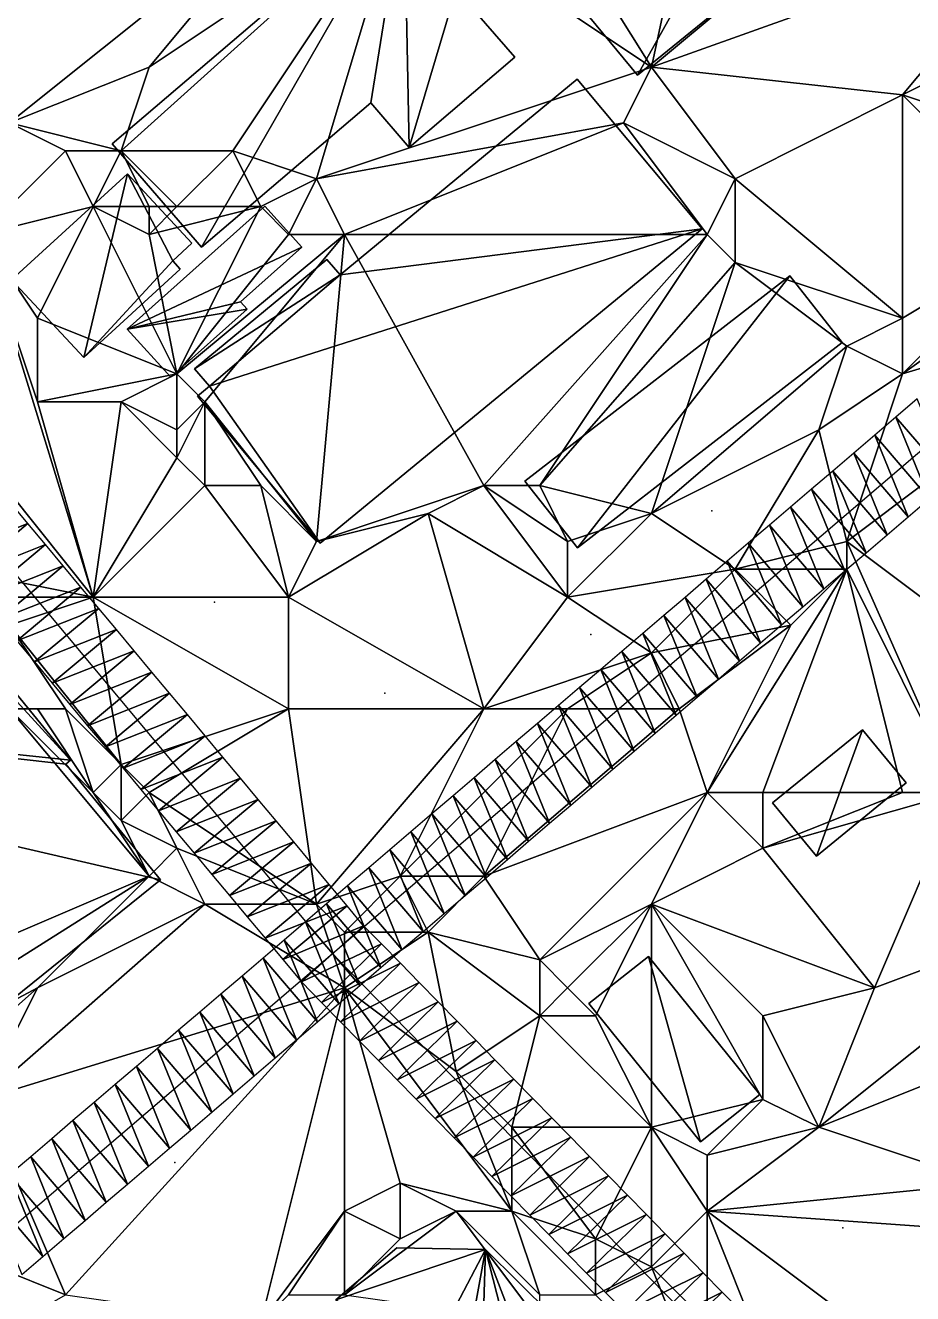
# Model space of a CAD drawing. Header units: metres. Extents: x -1103 to 901, y -902 to 905.
# Drawn here: x -38.9 to 24.7, y 554.1 to 645 of the extents above; entities that cross this region are included whole.
import ezdxf

# ---------------------------------------------------------------- set-up
doc = ezdxf.new("R2010")
doc.units = ezdxf.units.M
for name, color, linetype in [('OSM_BUILDING_FOOTPRINTS', 7, 'CONTINUOUS'), ('OSM_BUILDING_ROOFS', 1, 'CONTINUOUS'), ('OSM_BUILDING_WALLS', 8, 'CONTINUOUS'), ('OSM_ROAD_AXES', 2, 'CONTINUOUS'), ('OSM_ROAD_SURFACE', 9, 'CONTINUOUS'), ('OSM_TERRAIN', 3, 'CONTINUOUS'), ('OSM_TREES', 3, 'CONTINUOUS')]:
    doc.layers.add(name, color=color, linetype=linetype)

msp = doc.modelspace()

# ---------------------------------------------------------------- linework, layer by layer
at = {"layer": 'OSM_BUILDING_FOOTPRINTS'}
for points in [[(23.191, 673.791, 10.054), (23.169, 673.813, 10.054), (23.711, 674.256, 10.054), (32.41, 663.683, 10.054), (23.478, 656.418, 10.054), (4.996, 641.41, 10.054), (0.564, 646.807, 10.054), (-3.681, 651.95, 10.054), (23.191, 673.791, 10.054)], [(-32.642, 636.5, 9.393), (-11.728, 654.361, 9.393), (-6.754, 648.61, 9.393), (-7.992, 647.559, 9.393), (-3.791, 642.704, 9.393), (-11.352, 636.246, 9.393), (-14.105, 639.442, 9.393), (-26.231, 629.091, 9.393), (-32.642, 636.5, 9.393)], [(0.685, 641.123, 9.326), (9.65, 630.407, 9.326), (-17.73, 607.88, 9.326), (-26.54, 618.408, 9.326), (-25.678, 619.116, 9.326), (-26.739, 620.376, 9.326), (-17.255, 628.217, 9.326), (-16.304, 627.1, 9.326), (0.685, 641.123, 9.326)], [(-39.849, 626.746, 8.794), (-31.548, 634.355, 8.794), (-26.927, 629.367, 8.794), (-28.309, 628.106, 8.794), (-27.767, 627.52, 8.794), (-34.687, 621.184, 8.794), (-39.849, 626.746, 8.794)], [(-21.71, 632.021, 9.138), (-19.057, 629.091, 9.138), (-23.445, 625.176, 9.138), (-22.959, 624.645, 9.138), (-28.43, 619.768, 9.138), (-31.559, 623.218, 9.138), (-21.71, 632.021, 9.138)], [(-3.062, 612.314, 10.527), (15.918, 627.034, 10.527), (19.676, 622.245, 10.527), (0.696, 607.537, 10.527), (-3.062, 612.314, 10.527)], [(-98.037, 593.215, 8.507), (-91.769, 598.269, 8.507), (-81.533, 606.53, 8.507), (-84.031, 609.594, 8.507), (-64.168, 625.618, 8.507), (-47.929, 605.745, 8.507), (-47.134, 606.376, 8.507), (-35.638, 592.309, 8.507), (-35.969, 592.032, 8.507), (-29.182, 583.738, 8.507), (-64.433, 555.305, 8.507), (-92.112, 589.179, 8.507), (-93.692, 587.896, 8.507), (-98.037, 593.215, 8.507)], [(14.68, 589.256, 12.128), (21.124, 594.498, 12.128), (24.274, 590.683, 12.128), (17.841, 585.43, 12.128), (14.68, 589.256, 12.128)], [(1.525, 574.869, 11.026), (5.792, 578.253, 11.026), (13.784, 568.344, 11.026), (9.517, 564.949, 11.026), (1.525, 574.869, 11.026)], [(-12.237, 557.362, 9.621), (-5.892, 557.24, 9.621), (-1.15, 552.563, 9.621), (-3.206, 550.251, 9.621), (-4.267, 550.882, 9.621), (-6.146, 548.769, 9.621), (-7.307, 549.455, 9.621), (-10.291, 548.847, 9.621), (-16.614, 553.646, 9.621), (-12.237, 557.362, 9.621)]]:
    msp.add_polyline3d(points, close=True, dxfattribs=at)
at = {"layer": 'OSM_BUILDING_ROOFS'}
for points in [[(23.191, 673.791, 24.854), (0.564, 646.807, 24.854), (4.996, 641.41, 24.854)], [(23.191, 673.791, 24.854), (4.996, 641.41, 24.854), (23.478, 656.418, 24.854)], [(-11.728, 654.361, 24.193), (-32.642, 636.5, 24.193), (-26.231, 629.091, 24.193)], [(-11.728, 654.361, 24.193), (-26.231, 629.091, 24.193), (-14.105, 639.442, 24.193)], [(-11.728, 654.361, 24.193), (-14.105, 639.442, 24.193), (-11.352, 636.246, 24.193)], [(-7.992, 647.559, 24.193), (-11.728, 654.361, 24.193), (-11.352, 636.246, 24.193)], [(-11.352, 636.246, 24.193), (-3.791, 642.704, 24.193), (-7.992, 647.559, 24.193)], [(9.65, 630.407, 24.126), (0.685, 641.123, 24.126), (-16.304, 627.1, 24.126)], [(-31.548, 634.355, 23.594), (-39.849, 626.746, 23.594), (-34.687, 621.184, 23.594)], [(-28.309, 628.106, 23.594), (-31.548, 634.355, 23.594), (-34.687, 621.184, 23.594)], [(-28.309, 628.106, 23.594), (-26.927, 629.367, 23.594), (-31.548, 634.355, 23.594)], [(-19.057, 629.091, 19.138), (-21.71, 632.021, 19.138), (-31.559, 623.218, 19.138)], [(-25.678, 619.116, 24.126), (-17.73, 607.88, 24.126), (9.65, 630.407, 24.126)], [(-25.678, 619.116, 24.126), (9.65, 630.407, 24.126), (-16.304, 627.1, 24.126)], [(-31.559, 623.218, 19.138), (-23.445, 625.176, 19.138), (-19.057, 629.091, 19.138)], [(-16.304, 627.1, 24.126), (-17.255, 628.217, 24.126), (-26.739, 620.376, 24.126)], [(-34.687, 621.184, 23.594), (-27.767, 627.52, 23.594), (-28.309, 628.106, 23.594)], [(-16.304, 627.1, 24.126), (-26.739, 620.376, 24.126), (-25.678, 619.116, 24.126)], [(15.918, 627.034, 20.527), (-3.062, 612.314, 20.527), (0.696, 607.537, 20.527)], [(15.918, 627.034, 20.527), (0.696, 607.537, 20.527), (19.676, 622.245, 20.527)], [(-31.559, 623.218, 19.138), (-22.959, 624.645, 19.138), (-23.445, 625.176, 19.138)], [(-31.559, 623.218, 19.138), (-28.43, 619.768, 19.138), (-22.959, 624.645, 19.138)], [(-25.678, 619.116, 24.126), (-26.54, 618.408, 24.126), (-17.73, 607.88, 24.126)], [(-35.638, 592.309, 39.307), (-47.134, 606.376, 39.307), (-47.929, 605.745, 39.307)], [(-47.929, 605.745, 39.307), (-91.769, 598.269, 39.307), (-35.638, 592.309, 39.307)], [(-91.769, 598.269, 39.307), (-64.433, 555.305, 39.307), (-29.182, 583.738, 39.307)], [(-91.769, 598.269, 39.307), (-29.182, 583.738, 39.307), (-35.969, 592.032, 39.307)], [(-91.769, 598.269, 39.307), (-35.969, 592.032, 39.307), (-35.638, 592.309, 39.307)], [(21.124, 594.498, 22.128), (14.68, 589.256, 22.128), (17.841, 585.43, 22.128)], [(21.124, 594.498, 22.128), (17.841, 585.43, 22.128), (24.274, 590.683, 22.128)], [(5.792, 578.253, 21.026), (1.525, 574.869, 21.026), (9.517, 564.949, 21.026)], [(5.792, 578.253, 21.026), (9.517, 564.949, 21.026), (13.784, 568.344, 21.026)], [(-5.892, 557.24, 14.821), (-12.237, 557.362, 14.821), (-16.614, 553.646, 14.821)], [(-5.892, 557.24, 14.821), (-16.614, 553.646, 14.821), (-10.291, 548.847, 14.821)], [(-5.892, 557.24, 14.821), (-10.291, 548.847, 14.821), (-7.307, 549.455, 14.821)], [(-5.892, 557.24, 14.821), (-7.307, 549.455, 14.821), (-6.146, 548.769, 14.821)], [(-5.892, 557.24, 14.821), (-6.146, 548.769, 14.821), (-4.267, 550.882, 14.821)], [(-5.892, 557.24, 14.821), (-4.267, 550.882, 14.821), (-3.206, 550.251, 14.821)], [(-5.892, 557.24, 14.821), (-3.206, 550.251, 14.821), (-1.15, 552.563, 14.821)]]:
    msp.add_3dface(points, dxfattribs=at)
at = {"layer": 'OSM_BUILDING_WALLS'}
for points in [[(4.996, 641.41, 10.054), (23.478, 656.418, 10.054), (23.478, 656.418, 24.854)], [(4.996, 641.41, 10.054), (23.478, 656.418, 24.854), (4.996, 641.41, 24.854)], [(-11.728, 654.361, 9.393), (-32.642, 636.5, 9.393), (-32.642, 636.5, 24.193)], [(-11.728, 654.361, 9.393), (-32.642, 636.5, 24.193), (-11.728, 654.361, 24.193)], [(-3.791, 642.704, 9.393), (-7.992, 647.559, 9.393), (-7.992, 647.559, 24.193)], [(-3.791, 642.704, 9.393), (-7.992, 647.559, 24.193), (-3.791, 642.704, 24.193)], [(0.564, 646.807, 10.054), (4.996, 641.41, 10.054), (4.996, 641.41, 24.854)], [(0.564, 646.807, 10.054), (4.996, 641.41, 24.854), (0.564, 646.807, 24.854)], [(-11.352, 636.246, 9.393), (-3.791, 642.704, 9.393), (-3.791, 642.704, 24.193)], [(-11.352, 636.246, 9.393), (-3.791, 642.704, 24.193), (-11.352, 636.246, 24.193)], [(0.685, 641.123, 9.326), (-16.304, 627.1, 9.326), (-16.304, 627.1, 24.126)], [(0.685, 641.123, 9.326), (-16.304, 627.1, 24.126), (0.685, 641.123, 24.126)], [(9.65, 630.407, 9.326), (0.685, 641.123, 9.326), (0.685, 641.123, 24.126)], [(9.65, 630.407, 9.326), (0.685, 641.123, 24.126), (9.65, 630.407, 24.126)], [(-26.231, 629.091, 9.393), (-14.105, 639.442, 9.393), (-14.105, 639.442, 24.193)], [(-26.231, 629.091, 9.393), (-14.105, 639.442, 24.193), (-26.231, 629.091, 24.193)], [(-14.105, 639.442, 9.393), (-11.352, 636.246, 9.393), (-11.352, 636.246, 24.193)], [(-14.105, 639.442, 9.393), (-11.352, 636.246, 24.193), (-14.105, 639.442, 24.193)], [(-32.642, 636.5, 9.393), (-26.231, 629.091, 9.393), (-26.231, 629.091, 24.193)], [(-32.642, 636.5, 9.393), (-26.231, 629.091, 24.193), (-32.642, 636.5, 24.193)], [(-31.548, 634.355, 8.794), (-39.849, 626.746, 8.794), (-39.849, 626.746, 23.594)], [(-31.548, 634.355, 8.794), (-39.849, 626.746, 23.594), (-31.548, 634.355, 23.594)], [(-26.927, 629.367, 8.794), (-31.548, 634.355, 8.794), (-31.548, 634.355, 23.594)], [(-26.927, 629.367, 8.794), (-31.548, 634.355, 23.594), (-26.927, 629.367, 23.594)], [(-21.71, 632.021, 9.138), (-31.559, 623.218, 9.138), (-31.559, 623.218, 19.138)], [(-21.71, 632.021, 9.138), (-31.559, 623.218, 19.138), (-21.71, 632.021, 19.138)], [(-19.057, 629.091, 9.138), (-21.71, 632.021, 9.138), (-21.71, 632.021, 19.138)], [(-19.057, 629.091, 9.138), (-21.71, 632.021, 19.138), (-19.057, 629.091, 19.138)], [(-17.73, 607.88, 9.326), (9.65, 630.407, 9.326), (9.65, 630.407, 24.126)], [(-17.73, 607.88, 9.326), (9.65, 630.407, 24.126), (-17.73, 607.88, 24.126)], [(-28.309, 628.106, 8.794), (-26.927, 629.367, 8.794), (-26.927, 629.367, 23.594)], [(-28.309, 628.106, 8.794), (-26.927, 629.367, 23.594), (-28.309, 628.106, 23.594)], [(-17.255, 628.217, 9.326), (-26.739, 620.376, 9.326), (-26.739, 620.376, 24.126)], [(-17.255, 628.217, 9.326), (-26.739, 620.376, 24.126), (-17.255, 628.217, 24.126)], [(-23.445, 625.176, 9.138), (-19.057, 629.091, 9.138), (-19.057, 629.091, 19.138)], [(-23.445, 625.176, 9.138), (-19.057, 629.091, 19.138), (-23.445, 625.176, 19.138)], [(-16.304, 627.1, 9.326), (-17.255, 628.217, 9.326), (-17.255, 628.217, 24.126)], [(-16.304, 627.1, 9.326), (-17.255, 628.217, 24.126), (-16.304, 627.1, 24.126)], [(-34.687, 621.184, 8.794), (-27.767, 627.52, 8.794), (-27.767, 627.52, 23.594)], [(-34.687, 621.184, 8.794), (-27.767, 627.52, 23.594), (-34.687, 621.184, 23.594)], [(-27.767, 627.52, 8.794), (-28.309, 628.106, 8.794), (-28.309, 628.106, 23.594)], [(-27.767, 627.52, 8.794), (-28.309, 628.106, 23.594), (-27.767, 627.52, 23.594)], [(-39.849, 626.746, 8.794), (-34.687, 621.184, 8.794), (-34.687, 621.184, 23.594)], [(-39.849, 626.746, 8.794), (-34.687, 621.184, 23.594), (-39.849, 626.746, 23.594)], [(15.918, 627.034, 10.527), (-3.062, 612.314, 10.527), (-3.062, 612.314, 20.527)], [(15.918, 627.034, 10.527), (-3.062, 612.314, 20.527), (15.918, 627.034, 20.527)], [(19.676, 622.245, 10.527), (15.918, 627.034, 10.527), (15.918, 627.034, 20.527)], [(19.676, 622.245, 10.527), (15.918, 627.034, 20.527), (19.676, 622.245, 20.527)], [(-28.43, 619.768, 9.138), (-22.959, 624.645, 9.138), (-22.959, 624.645, 19.138)], [(-28.43, 619.768, 9.138), (-22.959, 624.645, 19.138), (-28.43, 619.768, 19.138)], [(-22.959, 624.645, 9.138), (-23.445, 625.176, 9.138), (-23.445, 625.176, 19.138)], [(-22.959, 624.645, 9.138), (-23.445, 625.176, 19.138), (-22.959, 624.645, 19.138)], [(-31.559, 623.218, 9.138), (-28.43, 619.768, 9.138), (-28.43, 619.768, 19.138)], [(-31.559, 623.218, 9.138), (-28.43, 619.768, 19.138), (-31.559, 623.218, 19.138)], [(0.696, 607.537, 10.527), (19.676, 622.245, 10.527), (19.676, 622.245, 20.527)], [(0.696, 607.537, 10.527), (19.676, 622.245, 20.527), (0.696, 607.537, 20.527)], [(-26.739, 620.376, 9.326), (-25.678, 619.116, 9.326), (-25.678, 619.116, 24.126)], [(-26.739, 620.376, 9.326), (-25.678, 619.116, 24.126), (-26.739, 620.376, 24.126)], [(-25.678, 619.116, 9.326), (-26.54, 618.408, 9.326), (-26.54, 618.408, 24.126)], [(-25.678, 619.116, 9.326), (-26.54, 618.408, 24.126), (-25.678, 619.116, 24.126)], [(-26.54, 618.408, 9.326), (-17.73, 607.88, 9.326), (-17.73, 607.88, 24.126)], [(-26.54, 618.408, 9.326), (-17.73, 607.88, 24.126), (-26.54, 618.408, 24.126)], [(-3.062, 612.314, 10.527), (0.696, 607.537, 10.527), (0.696, 607.537, 20.527)], [(-3.062, 612.314, 10.527), (0.696, 607.537, 20.527), (-3.062, 612.314, 20.527)], [(-35.638, 592.309, 8.507), (-47.134, 606.376, 8.507), (-47.134, 606.376, 39.307)], [(-35.638, 592.309, 8.507), (-47.134, 606.376, 39.307), (-35.638, 592.309, 39.307)], [(21.124, 594.498, 12.128), (14.68, 589.256, 12.128), (14.68, 589.256, 22.128)], [(21.124, 594.498, 12.128), (14.68, 589.256, 22.128), (21.124, 594.498, 22.128)], [(24.274, 590.683, 12.128), (21.124, 594.498, 12.128), (21.124, 594.498, 22.128)], [(24.274, 590.683, 12.128), (21.124, 594.498, 22.128), (24.274, 590.683, 22.128)], [(-35.969, 592.032, 8.507), (-35.638, 592.309, 8.507), (-35.638, 592.309, 39.307)], [(-35.969, 592.032, 8.507), (-35.638, 592.309, 39.307), (-35.969, 592.032, 39.307)], [(-29.182, 583.738, 8.507), (-35.969, 592.032, 8.507), (-35.969, 592.032, 39.307)], [(-29.182, 583.738, 8.507), (-35.969, 592.032, 39.307), (-29.182, 583.738, 39.307)], [(17.841, 585.43, 12.128), (24.274, 590.683, 12.128), (24.274, 590.683, 22.128)], [(17.841, 585.43, 12.128), (24.274, 590.683, 22.128), (17.841, 585.43, 22.128)], [(14.68, 589.256, 12.128), (17.841, 585.43, 12.128), (17.841, 585.43, 22.128)], [(14.68, 589.256, 12.128), (17.841, 585.43, 22.128), (14.68, 589.256, 22.128)], [(-64.433, 555.305, 8.507), (-29.182, 583.738, 8.507), (-29.182, 583.738, 39.307)], [(-64.433, 555.305, 8.507), (-29.182, 583.738, 39.307), (-64.433, 555.305, 39.307)], [(5.792, 578.253, 11.026), (1.525, 574.869, 11.026), (1.525, 574.869, 21.026)], [(5.792, 578.253, 11.026), (1.525, 574.869, 21.026), (5.792, 578.253, 21.026)], [(13.784, 568.344, 11.026), (5.792, 578.253, 11.026), (5.792, 578.253, 21.026)], [(13.784, 568.344, 11.026), (5.792, 578.253, 21.026), (13.784, 568.344, 21.026)], [(1.525, 574.869, 11.026), (9.517, 564.949, 11.026), (9.517, 564.949, 21.026)], [(1.525, 574.869, 11.026), (9.517, 564.949, 21.026), (1.525, 574.869, 21.026)], [(9.517, 564.949, 11.026), (13.784, 568.344, 11.026), (13.784, 568.344, 21.026)], [(9.517, 564.949, 11.026), (13.784, 568.344, 21.026), (9.517, 564.949, 21.026)], [(-12.237, 557.362, 9.621), (-16.614, 553.646, 9.621), (-16.614, 553.646, 14.821)], [(-12.237, 557.362, 9.621), (-16.614, 553.646, 14.821), (-12.237, 557.362, 14.821)], [(-5.892, 557.24, 9.621), (-12.237, 557.362, 9.621), (-12.237, 557.362, 14.821)], [(-5.892, 557.24, 9.621), (-12.237, 557.362, 14.821), (-5.892, 557.24, 14.821)], [(-1.15, 552.563, 9.621), (-5.892, 557.24, 9.621), (-5.892, 557.24, 14.821)], [(-1.15, 552.563, 9.621), (-5.892, 557.24, 14.821), (-1.15, 552.563, 14.821)]]:
    msp.add_3dface(points, dxfattribs=at)
at = {"layer": 'OSM_ROAD_AXES'}
for points in [[(338.128, 881.942, 14.359), (234.895, 793.04, 12.898), (204.718, 767.892, 16.831), (76.88, 658.585, 15.214), (-16.846, 578.441, 10.141), (-81.964, 522.77, 11.318), (-163.309, 453.629, 16.809), (-182.001, 437.737, 14.897), (-234.694, 391.565, 11.193), (-256.57, 375.209, 14.917), (-337.594, 302.816, 14.849)], [(-264.973, 869.424, 8.091), (-192.537, 788.638, 10.652), (-119.813, 701.759, 11.666), (-16.846, 578.441, 10.141), (15.707, 545.164, 15.487), (45.674, 511.39, 15.792), (86.894, 462.421, 8.395)]]:
    msp.add_polyline3d(points, dxfattribs=at)
at = {"layer": 'OSM_ROAD_SURFACE'}
for points in [[(25.044, 618.208, 14.16), (23.532, 616.915, 14.129), (27.431, 612.355, 14.275)], [(23.532, 616.915, 14.129), (22.02, 615.622, 14.069), (25.92, 611.062, 14.252)], [(23.532, 616.915, 14.129), (25.92, 611.062, 14.252), (27.431, 612.355, 14.275)], [(22.02, 615.622, 14.069), (20.509, 614.33, 13.978), (24.408, 609.769, 14.23)], [(22.02, 615.622, 14.069), (24.408, 609.769, 14.23), (25.92, 611.062, 14.252)], [(20.509, 614.33, 13.978), (18.997, 613.037, 13.887), (22.896, 608.477, 14.207)], [(20.509, 614.33, 13.978), (22.896, 608.477, 14.207), (24.408, 609.769, 14.23)], [(18.997, 613.037, 13.887), (17.485, 611.744, 13.801), (21.385, 607.184, 14.185)], [(18.997, 613.037, 13.887), (21.385, 607.184, 14.185), (22.896, 608.477, 14.207)], [(17.485, 611.744, 13.801), (15.973, 610.452, 13.716), (19.873, 605.892, 13.804)], [(17.485, 611.744, 13.801), (19.873, 605.892, 13.804), (21.385, 607.184, 14.185)], [(-44.573, 606.967, 9.815), (-38.696, 609.29, 9.737), (-39.967, 610.812, 9.808)], [(15.973, 610.452, 13.716), (14.462, 609.159, 13.631), (18.361, 604.599, 13.671)], [(15.973, 610.452, 13.716), (18.361, 604.599, 13.671), (19.873, 605.892, 13.804)], [(-44.573, 606.967, 9.815), (-43.302, 605.444, 9.729), (-38.696, 609.29, 9.737)], [(-43.302, 605.444, 9.729), (-37.425, 607.767, 9.666), (-38.696, 609.29, 9.737)], [(14.462, 609.159, 13.631), (12.95, 607.866, 13.539), (16.849, 603.306, 13.539)], [(14.462, 609.159, 13.631), (16.849, 603.306, 13.539), (18.361, 604.599, 13.671)], [(-43.302, 605.444, 9.729), (-42.03, 603.922, 9.663), (-37.425, 607.767, 9.666)], [(-42.03, 603.922, 9.663), (-36.154, 606.245, 9.594), (-37.425, 607.767, 9.666)], [(12.95, 607.866, 13.539), (11.438, 606.574, 13.426), (15.338, 602.014, 13.403)], [(12.95, 607.866, 13.539), (15.338, 602.014, 13.403), (16.849, 603.306, 13.539)], [(11.438, 606.574, 13.426), (9.927, 605.281, 13.268), (13.826, 600.721, 13.237)], [(11.438, 606.574, 13.426), (13.826, 600.721, 13.237), (15.338, 602.014, 13.403)], [(-42.03, 603.922, 9.663), (-40.759, 602.4, 9.688), (-36.154, 606.245, 9.594)], [(-40.759, 602.4, 9.688), (-34.882, 604.723, 9.523), (-36.154, 606.245, 9.594)], [(-40.759, 602.4, 9.688), (-39.488, 600.877, 9.643), (-34.882, 604.723, 9.523)], [(-39.488, 600.877, 9.643), (-33.611, 603.2, 9.497), (-34.882, 604.723, 9.523)], [(9.927, 605.281, 13.268), (8.415, 603.988, 13.105), (12.314, 599.428, 13.068)], [(9.927, 605.281, 13.268), (12.314, 599.428, 13.068), (13.826, 600.721, 13.237)], [(8.415, 603.988, 13.105), (6.903, 602.696, 12.943), (10.803, 598.136, 12.898)], [(8.415, 603.988, 13.105), (10.803, 598.136, 12.898), (12.314, 599.428, 13.068)], [(-39.488, 600.877, 9.643), (-38.217, 599.355, 9.551), (-33.611, 603.2, 9.497)], [(-38.217, 599.355, 9.551), (-32.34, 601.678, 9.545), (-33.611, 603.2, 9.497)], [(6.903, 602.696, 12.943), (5.392, 601.403, 12.781), (9.291, 596.843, 12.746)], [(6.903, 602.696, 12.943), (9.291, 596.843, 12.746), (10.803, 598.136, 12.898)], [(-38.217, 599.355, 9.551), (-36.946, 597.832, 9.553), (-32.34, 601.678, 9.545)], [(-36.946, 597.832, 9.553), (-31.069, 600.155, 9.592), (-32.34, 601.678, 9.545)], [(5.392, 601.403, 12.781), (3.88, 600.11, 12.604), (7.779, 595.55, 12.596)], [(5.392, 601.403, 12.781), (7.779, 595.55, 12.596), (9.291, 596.843, 12.746)], [(-36.946, 597.832, 9.553), (-35.674, 596.31, 9.555), (-31.069, 600.155, 9.592)], [(-35.674, 596.31, 9.555), (-29.798, 598.633, 9.64), (-31.069, 600.155, 9.592)], [(3.88, 600.11, 12.604), (2.368, 598.818, 12.415), (6.267, 594.258, 12.436)], [(3.88, 600.11, 12.604), (6.267, 594.258, 12.436), (7.779, 595.55, 12.596)], [(-35.674, 596.31, 9.555), (-34.403, 594.787, 9.558), (-29.798, 598.633, 9.64)], [(-34.403, 594.787, 9.558), (-28.526, 597.11, 9.687), (-29.798, 598.633, 9.64)], [(2.368, 598.818, 12.415), (0.856, 597.525, 12.275), (4.756, 592.965, 12.277)], [(2.368, 598.818, 12.415), (4.756, 592.965, 12.277), (6.267, 594.258, 12.436)], [(0.856, 597.525, 12.275), (-0.655, 596.232, 12.136), (3.244, 591.672, 12.118)], [(0.856, 597.525, 12.275), (3.244, 591.672, 12.118), (4.756, 592.965, 12.277)], [(-34.403, 594.787, 9.558), (-33.132, 593.265, 9.56), (-28.526, 597.11, 9.687)], [(-33.132, 593.265, 9.56), (-27.255, 595.588, 9.734), (-28.526, 597.11, 9.687)], [(-33.132, 593.265, 9.56), (-31.861, 591.742, 9.601), (-27.255, 595.588, 9.734)], [(-31.861, 591.742, 9.601), (-25.984, 594.065, 9.782), (-27.255, 595.588, 9.734)], [(-0.655, 596.232, 12.136), (-2.167, 594.94, 11.971), (1.732, 590.38, 11.958)], [(-0.655, 596.232, 12.136), (1.732, 590.38, 11.958), (3.244, 591.672, 12.118)], [(-2.167, 594.94, 11.971), (-3.679, 593.647, 11.799), (0.221, 589.087, 11.799)], [(-2.167, 594.94, 11.971), (0.221, 589.087, 11.799), (1.732, 590.38, 11.958)], [(-31.861, 591.742, 9.601), (-30.59, 590.22, 9.721), (-25.984, 594.065, 9.782)], [(-30.59, 590.22, 9.721), (-24.713, 592.543, 9.831), (-25.984, 594.065, 9.782)], [(-3.679, 593.647, 11.799), (-5.19, 592.355, 11.628), (-1.291, 587.794, 11.64)], [(-3.679, 593.647, 11.799), (-1.291, 587.794, 11.64), (0.221, 589.087, 11.799)], [(-30.59, 590.22, 9.721), (-29.318, 588.697, 9.74), (-24.713, 592.543, 9.831)], [(-29.318, 588.697, 9.74), (-23.442, 591.021, 9.872), (-24.713, 592.543, 9.831)], [(-5.19, 592.355, 11.628), (-6.702, 591.062, 11.456), (-2.803, 586.502, 11.481)], [(-5.19, 592.355, 11.628), (-2.803, 586.502, 11.481), (-1.291, 587.794, 11.64)], [(-29.318, 588.697, 9.74), (-28.047, 587.175, 9.841), (-23.442, 591.021, 9.872)], [(-28.047, 587.175, 9.841), (-22.17, 589.498, 9.913), (-23.442, 591.021, 9.872)], [(-6.702, 591.062, 11.456), (-8.214, 589.769, 11.284), (-4.314, 585.209, 11.321)], [(-6.702, 591.062, 11.456), (-4.314, 585.209, 11.321), (-2.803, 586.502, 11.481)], [(-28.047, 587.175, 9.841), (-26.776, 585.653, 9.942), (-22.17, 589.498, 9.913)], [(-26.776, 585.653, 9.942), (-20.899, 587.976, 9.954), (-22.17, 589.498, 9.913)], [(-8.214, 589.769, 11.284), (-9.726, 588.477, 11.113), (-5.826, 583.916, 11.158)], [(-8.214, 589.769, 11.284), (-5.826, 583.916, 11.158), (-4.314, 585.209, 11.321)], [(-9.726, 588.477, 11.113), (-11.237, 587.184, 10.924), (-7.338, 582.624, 10.991)], [(-9.726, 588.477, 11.113), (-7.338, 582.624, 10.991), (-5.826, 583.916, 11.158)], [(-26.776, 585.653, 9.942), (-25.505, 584.13, 9.982), (-20.899, 587.976, 9.954)], [(-25.505, 584.13, 9.982), (-19.628, 586.453, 9.996), (-20.899, 587.976, 9.954)], [(-25.505, 584.13, 9.982), (-24.234, 582.608, 10.013), (-19.628, 586.453, 9.996)], [(-24.234, 582.608, 10.013), (-18.357, 584.931, 10.041), (-19.628, 586.453, 9.996)], [(-11.237, 587.184, 10.924), (-12.749, 585.891, 10.735), (-8.85, 581.331, 10.842)], [(-11.237, 587.184, 10.924), (-8.85, 581.331, 10.842), (-7.338, 582.624, 10.991)], [(-12.749, 585.891, 10.735), (-14.261, 584.599, 10.546), (-10.361, 580.038, 10.697)], [(-12.749, 585.891, 10.735), (-10.361, 580.038, 10.697), (-8.85, 581.331, 10.842)], [(-24.234, 582.608, 10.013), (-22.962, 581.085, 10.065), (-18.357, 584.931, 10.041)], [(-22.962, 581.085, 10.065), (-17.086, 583.408, 10.146), (-18.357, 584.931, 10.041)], [(-14.261, 584.599, 10.546), (-15.772, 583.306, 10.357), (-11.873, 578.746, 10.576)], [(-14.261, 584.599, 10.546), (-11.873, 578.746, 10.576), (-10.361, 580.038, 10.697)], [(-22.962, 581.085, 10.065), (-21.691, 579.563, 10.13), (-17.086, 583.408, 10.146)], [(-21.691, 579.563, 10.13), (-15.814, 581.886, 10.438), (-17.086, 583.408, 10.146)], [(-15.772, 583.306, 10.357), (-17.284, 582.013, 10.17), (-13.385, 577.453, 10.478)], [(-15.772, 583.306, 10.357), (-13.385, 577.453, 10.478), (-11.873, 578.746, 10.576)], [(-21.691, 579.563, 10.13), (-20.42, 578.04, 10.19), (-15.814, 581.886, 10.438)], [(-20.42, 578.04, 10.19), (-14.62, 580.451, 10.606), (-15.814, 581.886, 10.438)], [(-17.284, 582.013, 10.17), (-18.796, 580.721, 10.093), (-14.896, 576.16, 10.379)], [(-17.284, 582.013, 10.17), (-14.896, 576.16, 10.379), (-13.385, 577.453, 10.478)], [(-20.42, 578.04, 10.19), (-19.072, 576.43, 10.252), (-14.62, 580.451, 10.606)], [(-18.796, 580.721, 10.093), (-20.31, 579.426, 10.14), (-16.411, 574.866, 10.293)], [(-19.072, 576.43, 10.252), (-13.345, 579.152, 10.556), (-14.62, 580.451, 10.606)], [(-18.796, 580.721, 10.093), (-16.411, 574.866, 10.293), (-14.896, 576.16, 10.379)], [(-20.31, 579.426, 10.14), (-21.824, 578.131, 10.175), (-17.925, 573.571, 10.255)], [(-20.31, 579.426, 10.14), (-17.925, 573.571, 10.255), (-16.411, 574.866, 10.293)], [(-19.072, 576.43, 10.252), (-17.634, 574.956, 10.278), (-13.345, 579.152, 10.556)], [(-17.634, 574.956, 10.278), (-11.989, 577.765, 10.585), (-13.345, 579.152, 10.556)], [(-21.824, 578.131, 10.175), (-23.339, 576.837, 10.201), (-19.44, 572.276, 10.219)], [(-21.824, 578.131, 10.175), (-19.44, 572.276, 10.219), (-17.925, 573.571, 10.255)], [(-17.634, 574.956, 10.278), (-16.278, 573.57, 10.308), (-11.989, 577.765, 10.585)], [(-16.278, 573.57, 10.308), (-10.632, 576.379, 10.722), (-11.989, 577.765, 10.585)], [(-23.339, 576.837, 10.201), (-24.853, 575.542, 10.228), (-20.954, 570.982, 10.197)], [(-23.339, 576.837, 10.201), (-20.954, 570.982, 10.197), (-19.44, 572.276, 10.219)], [(-16.278, 573.57, 10.308), (-14.921, 572.183, 10.472), (-10.632, 576.379, 10.722)], [(-14.921, 572.183, 10.472), (-9.276, 574.992, 10.858), (-10.632, 576.379, 10.722)], [(-24.853, 575.542, 10.228), (-26.367, 574.247, 10.254), (-22.468, 569.687, 10.174)], [(-24.853, 575.542, 10.228), (-22.468, 569.687, 10.174), (-20.954, 570.982, 10.197)], [(-14.921, 572.183, 10.472), (-13.565, 570.797, 10.716), (-9.276, 574.992, 10.858)], [(-13.565, 570.797, 10.716), (-7.92, 573.606, 11.062), (-9.276, 574.992, 10.858)], [(-26.367, 574.247, 10.254), (-27.882, 572.953, 10.281), (-23.983, 568.392, 10.152)], [(-26.367, 574.247, 10.254), (-23.983, 568.392, 10.152), (-22.468, 569.687, 10.174)], [(-27.882, 572.953, 10.281), (-29.396, 571.658, 10.294), (-25.497, 567.098, 10.129)], [(-27.882, 572.953, 10.281), (-25.497, 567.098, 10.129), (-23.983, 568.392, 10.152)], [(-13.565, 570.797, 10.716), (-12.209, 569.41, 10.96), (-7.92, 573.606, 11.062)], [(-12.209, 569.41, 10.96), (-6.563, 572.219, 11.289), (-7.92, 573.606, 11.062)], [(-12.209, 569.41, 10.96), (-10.852, 568.024, 11.205), (-6.563, 572.219, 11.289)], [(-10.852, 568.024, 11.205), (-5.207, 570.833, 11.512), (-6.563, 572.219, 11.289)], [(-29.396, 571.658, 10.294), (-30.91, 570.363, 10.272), (-27.012, 565.803, 10.107)], [(-29.396, 571.658, 10.294), (-27.012, 565.803, 10.107), (-25.497, 567.098, 10.129)], [(-30.91, 570.363, 10.272), (-32.425, 569.069, 10.249), (-28.526, 564.508, 10.085)], [(-30.91, 570.363, 10.272), (-28.526, 564.508, 10.085), (-27.012, 565.803, 10.107)], [(-10.852, 568.024, 11.205), (-9.496, 566.637, 11.449), (-5.207, 570.833, 11.512)], [(-9.496, 566.637, 11.449), (-3.85, 569.446, 11.729), (-5.207, 570.833, 11.512)], [(-9.496, 566.637, 11.449), (-8.139, 565.251, 11.694), (-3.85, 569.446, 11.729)], [(-8.139, 565.251, 11.694), (-2.494, 568.06, 11.943), (-3.85, 569.446, 11.729)], [(-32.425, 569.069, 10.249), (-33.939, 567.774, 10.227), (-30.04, 563.214, 10.062)], [(-32.425, 569.069, 10.249), (-30.04, 563.214, 10.062), (-28.526, 564.508, 10.085)], [(-33.939, 567.774, 10.227), (-35.454, 566.479, 10.205), (-31.555, 561.919, 10.04)], [(-33.939, 567.774, 10.227), (-31.555, 561.919, 10.04), (-30.04, 563.214, 10.062)], [(-8.139, 565.251, 11.694), (-6.783, 563.864, 11.916), (-2.494, 568.06, 11.943)], [(-6.783, 563.864, 11.916), (-1.138, 566.673, 12.154), (-2.494, 568.06, 11.943)], [(-35.454, 566.479, 10.205), (-36.968, 565.185, 10.182), (-33.069, 560.624, 10.017)], [(-35.454, 566.479, 10.205), (-33.069, 560.624, 10.017), (-31.555, 561.919, 10.04)], [(-6.783, 563.864, 11.916), (-5.427, 562.477, 12.098), (-1.138, 566.673, 12.154)], [(-5.427, 562.477, 12.098), (0.219, 565.287, 12.39), (-1.138, 566.673, 12.154)], [(-36.968, 565.185, 10.182), (-38.482, 563.89, 10.16), (-34.583, 559.33, 9.995)], [(-36.968, 565.185, 10.182), (-34.583, 559.33, 9.995), (-33.069, 560.624, 10.017)], [(-5.427, 562.477, 12.098), (-4.07, 561.091, 12.298), (0.219, 565.287, 12.39)], [(-4.07, 561.091, 12.298), (1.575, 563.9, 12.649), (0.219, 565.287, 12.39)], [(-38.482, 563.89, 10.16), (-39.997, 562.595, 10.14), (-36.098, 558.035, 9.972)], [(-38.482, 563.89, 10.16), (-36.098, 558.035, 9.972), (-34.583, 559.33, 9.995)], [(-4.07, 561.091, 12.298), (-2.714, 559.704, 12.519), (1.575, 563.9, 12.649)], [(-2.714, 559.704, 12.519), (2.932, 562.514, 12.909), (1.575, 563.9, 12.649)], [(-39.997, 562.595, 10.14), (-41.511, 561.301, 10.138), (-37.612, 556.74, 9.954)], [(-39.997, 562.595, 10.14), (-37.612, 556.74, 9.954), (-36.098, 558.035, 9.972)], [(-2.714, 559.704, 12.519), (-1.357, 558.318, 12.764), (2.932, 562.514, 12.909)], [(-1.357, 558.318, 12.764), (4.288, 561.127, 13.139), (2.932, 562.514, 12.909)], [(-41.511, 561.301, 10.138), (-39.127, 555.446, 9.952), (-37.612, 556.74, 9.954)], [(-1.357, 558.318, 12.764), (-0.001, 556.931, 13.013), (4.288, 561.127, 13.139)], [(-0.001, 556.931, 13.013), (5.644, 559.741, 13.314), (4.288, 561.127, 13.139)], [(-0.001, 556.931, 13.013), (1.355, 555.545, 13.263), (5.644, 559.741, 13.314)], [(1.355, 555.545, 13.263), (7.001, 558.354, 13.537), (5.644, 559.741, 13.314)], [(1.355, 555.545, 13.263), (2.712, 554.158, 13.527), (7.001, 558.354, 13.537)], [(2.712, 554.158, 13.527), (8.357, 556.968, 13.787), (7.001, 558.354, 13.537)], [(2.712, 554.158, 13.527), (4.068, 552.772, 13.81), (8.357, 556.968, 13.787)], [(4.068, 552.772, 13.81), (9.714, 555.581, 14.047), (8.357, 556.968, 13.787)], [(4.068, 552.772, 13.81), (5.425, 551.385, 14.093), (9.714, 555.581, 14.047)], [(5.425, 551.385, 14.093), (11.07, 554.195, 14.335), (9.714, 555.581, 14.047)], [(5.425, 551.385, 14.093), (6.781, 549.999, 14.376), (11.07, 554.195, 14.335)], [(6.781, 549.999, 14.376), (12.426, 552.808, 14.631), (11.07, 554.195, 14.335)]]:
    msp.add_3dface(points, dxfattribs=at)
at = {"layer": 'OSM_TERRAIN'}
for points in [[(-4, 658, 12.322), (6, 642, 12.109), (12, 670, 12)], [(6, 642, 12.109), (30, 662, 12.107), (12, 670, 12)], [(34, 652, 12.86), (30, 662, 12.107), (6, 642, 12.109)], [(-12, 654, 12.118), (6, 642, 12.109), (-4, 658, 12.322)], [(-40, 638, 11.397), (-20, 654, 13.082), (-50, 652, 13.007)], [(-40, 638, 11.397), (-30, 642, 12.05), (-20, 654, 13.082)], [(-32, 636, 12.118), (-12, 654, 12.118), (-30, 642, 12.05)], [(-32, 636, 12.118), (-24, 636, 12.118), (-12, 654, 12.118)], [(-12, 654, 12.118), (-20, 654, 13.082), (-30, 642, 12.05)], [(-24, 636, 12.118), (-18, 634, 12.035), (-12, 654, 12.118)], [(-18, 634, 12.035), (6, 642, 12.109), (-12, 654, 12.118)], [(24, 640, 12.927), (34, 652, 12.86), (6, 642, 12.109)], [(24, 640, 12.927), (28, 642, 13.438), (34, 652, 12.86)], [(-32, 636, 12.118), (-30, 642, 12.05), (-40, 638, 11.397)], [(4, 638, 11.838), (6, 642, 12.109), (-18, 634, 12.035)], [(4, 638, 11.838), (12, 634, 12.601), (6, 642, 12.109)], [(12, 634, 12.601), (24, 640, 12.927), (6, 642, 12.109)], [(24, 640, 12.927), (30, 638, 13.431), (28, 642, 13.438)], [(24, 624, 13.774), (24, 640, 12.927), (12, 634, 12.601)], [(24, 624, 13.774), (34, 630, 13.973), (24, 640, 12.927)], [(34, 630, 13.973), (30, 638, 13.431), (24, 640, 12.927)], [(-42, 630, 10.957), (-36, 636, 11.389), (-40, 638, 11.397)], [(-36, 636, 11.389), (-32, 636, 12.118), (-40, 638, 11.397)], [(-16, 630, 11.669), (4, 638, 11.838), (-18, 634, 12.035)], [(-16, 630, 11.669), (10, 630, 11.9), (4, 638, 11.838)], [(10, 630, 11.9), (12, 634, 12.601), (4, 638, 11.838)], [(-42, 630, 10.957), (-34, 632, 10.845), (-36, 636, 11.389)], [(-34, 632, 10.845), (-32, 636, 12.118), (-36, 636, 11.389)], [(-34, 632, 10.845), (-30, 632, 11.815), (-32, 636, 12.118)], [(-30, 632, 11.815), (-28, 632, 12.118), (-32, 636, 12.118)], [(-28, 632, 12.118), (-24, 636, 12.118), (-32, 636, 12.118)], [(-28, 632, 12.118), (-22, 632, 11.255), (-24, 636, 12.118)], [(-22, 632, 11.255), (-18, 634, 12.035), (-24, 636, 12.118)], [(-20, 630, 11.217), (-18, 634, 12.035), (-22, 632, 11.255)], [(-20, 630, 11.217), (-16, 630, 11.669), (-18, 634, 12.035)], [(10, 630, 11.9), (12, 628, 12.638), (12, 634, 12.601)], [(12, 628, 12.638), (24, 624, 13.774), (12, 634, 12.601)], [(-42, 630, 10.957), (-38, 624, 10.79), (-34, 632, 10.845)], [(-38, 624, 10.79), (-28, 620, 11.224), (-34, 632, 10.845)], [(-28, 620, 11.224), (-30, 630, 11.395), (-34, 632, 10.845)], [(-30, 630, 11.395), (-30, 632, 11.815), (-34, 632, 10.845)], [(-28, 620, 11.224), (-22, 632, 11.255), (-30, 630, 11.395)], [(-30, 630, 11.395), (-22, 632, 11.255), (-28, 632, 12.118)], [(-30, 630, 11.395), (-28, 632, 12.118), (-30, 632, 11.815)], [(-28, 620, 11.224), (-20, 630, 11.217), (-22, 632, 11.255)], [(-34, 604, 9.433), (-42, 630, 10.957), (-50, 624, 10.353)], [(-34, 604, 9.433), (-38, 618, 10.159), (-42, 630, 10.957)], [(-42, 630, 10.957), (-38, 618, 10.159), (-38, 624, 10.79)], [(-26, 618, 11.64), (-16, 630, 11.669), (-28, 620, 11.224)], [(-28, 620, 11.224), (-16, 630, 11.669), (-20, 630, 11.217)], [(-26, 618, 11.64), (-18, 608, 11.754), (-16, 630, 11.669)], [(-6, 612, 11.856), (-16, 630, 11.669), (-18, 608, 11.754)], [(-16, 630, 11.669), (-6, 612, 11.856), (10, 630, 11.9)], [(-6, 612, 11.856), (-2, 612, 12.687), (10, 630, 11.9)], [(-2, 612, 12.687), (12, 628, 12.638), (10, 630, 11.9)], [(24, 620, 14.09), (44, 626, 14.499), (38, 630, 14.402)], [(24, 620, 14.09), (34, 630, 13.973), (24, 624, 13.774)], [(24, 620, 14.09), (38, 630, 14.402), (34, 630, 13.973)], [(-2, 612, 12.687), (6, 610, 12.636), (12, 628, 12.638)], [(6, 610, 12.636), (20, 622, 12.782), (12, 628, 12.638)], [(20, 622, 12.782), (24, 624, 13.774), (12, 628, 12.638)], [(36, 596, 15.669), (44, 626, 14.499), (20, 608, 14.003)], [(20, 608, 14.003), (44, 626, 14.499), (24, 620, 14.09)], [(-44, 606, 9.72), (-34, 604, 9.433), (-50, 624, 10.353)], [(-38, 618, 10.159), (-28, 620, 11.224), (-38, 624, 10.79)], [(20, 622, 12.782), (24, 620, 14.09), (24, 624, 13.774)], [(6, 610, 12.636), (18, 616, 13.709), (20, 622, 12.782)], [(18, 616, 13.709), (24, 620, 14.09), (20, 622, 12.782)], [(-38, 618, 10.159), (-32, 618, 10.423), (-28, 620, 11.224)], [(-32, 618, 10.423), (-28, 616, 10.942), (-28, 620, 11.224)], [(-28, 616, 10.942), (-26, 618, 11.64), (-28, 620, 11.224)], [(20, 608, 14.003), (24, 620, 14.09), (18, 616, 13.709)], [(-34, 604, 9.433), (-32, 618, 10.423), (-38, 618, 10.159)], [(-34, 604, 9.433), (-28, 614, 10.405), (-32, 618, 10.423)], [(-32, 618, 10.423), (-28, 614, 10.405), (-28, 616, 10.942)], [(-28, 614, 10.405), (-26, 612, 10.492), (-26, 618, 11.64)], [(-28, 614, 10.405), (-26, 618, 11.64), (-28, 616, 10.942)], [(-26, 612, 10.492), (-22, 612, 11.604), (-26, 618, 11.64)], [(-22, 612, 11.604), (-18, 608, 11.754), (-26, 618, 11.64)], [(6, 610, 12.636), (12, 606, 13.461), (18, 616, 13.709)], [(12, 606, 13.461), (20, 608, 14.003), (18, 616, 13.709)], [(-34, 604, 9.433), (-26, 612, 10.492), (-28, 614, 10.405)], [(-20, 604, 10.285), (-26, 612, 10.492), (-34, 604, 9.433)], [(-20, 604, 10.285), (-22, 612, 11.604), (-26, 612, 10.492)], [(-20, 604, 10.285), (-18, 608, 11.754), (-22, 612, 11.604)], [(-18, 608, 11.754), (-10, 610, 11.348), (-6, 612, 11.856)], [(-10, 610, 11.348), (0, 604, 12.007), (-6, 612, 11.856)], [(0, 604, 12.007), (0, 608, 12.639), (-6, 612, 11.856)], [(-6, 612, 11.856), (0, 608, 12.639), (-2, 612, 12.687)], [(0, 608, 12.639), (6, 610, 12.636), (-2, 612, 12.687)], [(-6, 596, 11.282), (-10, 610, 11.348), (-20, 604, 10.285)], [(-20, 604, 10.285), (-10, 610, 11.348), (-18, 608, 11.754)], [(-6, 596, 11.282), (0, 604, 12.007), (-10, 610, 11.348)], [(0, 604, 12.007), (12, 606, 13.461), (6, 610, 12.636)], [(0, 608, 12.639), (0, 604, 12.007), (6, 610, 12.636)], [(20, 606, 13.765), (20, 608, 14.003), (12, 606, 13.461)], [(28, 590, 15.011), (20, 608, 14.003), (20, 606, 13.765)], [(28, 590, 15.011), (36, 596, 15.669), (20, 608, 14.003)], [(-44, 606, 9.72), (-42, 604, 9.58), (-34, 604, 9.433)], [(6, 600, 12.835), (12, 606, 13.461), (0, 604, 12.007)], [(6, 600, 12.835), (16, 602, 13.38), (12, 606, 13.461)], [(14, 590, 14.081), (20, 606, 13.765), (10, 590, 13.124)], [(10, 590, 13.124), (20, 606, 13.765), (16, 602, 13.38)], [(16, 602, 13.38), (20, 606, 13.765), (12, 606, 13.461)], [(14, 590, 14.081), (24, 590, 14.278), (20, 606, 13.765)], [(24, 590, 14.278), (28, 590, 15.011), (20, 606, 13.765)], [(-40, 602, 9.508), (-34, 604, 9.433), (-42, 604, 9.58)], [(-40, 602, 9.508), (-32, 592, 9.513), (-34, 604, 9.433)], [(-32, 592, 9.513), (-20, 596, 9.949), (-34, 604, 9.433)], [(-20, 596, 9.949), (-20, 604, 10.285), (-34, 604, 9.433)], [(-20, 596, 9.949), (-6, 596, 11.282), (-20, 604, 10.285)], [(-6, 596, 11.282), (6, 600, 12.835), (0, 604, 12.007)], [(-36, 596, 9.491), (-32, 592, 9.513), (-40, 602, 9.508)], [(-40, 596, 10.972), (-36, 596, 9.491), (-40, 602, 9.508)], [(8, 596, 12.557), (16, 602, 13.38), (6, 600, 12.835)], [(10, 590, 13.124), (16, 602, 13.38), (8, 596, 12.557)], [(0, 596, 12.204), (6, 600, 12.835), (-6, 596, 11.282)], [(8, 596, 12.557), (6, 600, 12.835), (0, 596, 12.204)], [(-72, 566, 10.972), (-30, 584, 10.972), (-40, 596, 10.972)], [(-40, 596, 10.972), (-30, 584, 10.972), (-34, 590, 10.773)], [(-34, 590, 10.773), (-38, 596, 10.289), (-40, 596, 10.972)], [(-40, 596, 10.972), (-38, 596, 10.289), (-36, 596, 9.491)], [(-34, 590, 10.773), (-36, 596, 9.491), (-38, 596, 10.289)], [(-34, 590, 10.773), (-32, 592, 9.513), (-36, 596, 9.491)], [(-30, 590, 9.594), (-20, 596, 9.949), (-32, 592, 9.513)], [(-18, 582, 9.994), (-20, 596, 9.949), (-30, 590, 9.594)], [(-18, 582, 9.994), (-6, 596, 11.282), (-20, 596, 9.949)], [(-12, 584, 10.924), (-6, 596, 11.282), (-18, 582, 9.994)], [(-12, 584, 10.924), (-6, 584, 11.083), (0, 596, 12.204)], [(-12, 584, 10.924), (0, 596, 12.204), (-6, 596, 11.282)], [(10, 590, 13.124), (8, 596, 12.557), (-6, 584, 11.083)], [(-6, 584, 11.083), (8, 596, 12.557), (0, 596, 12.204)], [(-34, 590, 10.773), (-32, 588, 10.602), (-32, 592, 9.513)], [(-32, 588, 10.602), (-30, 590, 9.594), (-32, 592, 9.513)], [(-30, 584, 10.972), (-32, 588, 10.602), (-34, 590, 10.773)], [(-32, 588, 10.602), (-28, 586, 9.891), (-30, 590, 9.594)], [(-28, 586, 9.891), (-18, 582, 9.994), (-30, 590, 9.594)], [(-6, 584, 11.083), (-2, 578, 11.74), (10, 590, 13.124)], [(-2, 578, 11.74), (6, 582, 12.769), (10, 590, 13.124)], [(6, 582, 12.769), (14, 586, 13.931), (10, 590, 13.124)], [(14, 586, 13.931), (14, 590, 14.081), (10, 590, 13.124)], [(22, 576, 15.105), (28, 590, 15.011), (14, 586, 13.931)], [(14, 586, 13.931), (28, 590, 15.011), (24, 590, 14.278)], [(14, 586, 13.931), (24, 590, 14.278), (14, 590, 14.081)], [(22, 576, 15.105), (38, 582, 15.92), (28, 590, 15.011)], [(-30, 584, 10.972), (-28, 586, 9.891), (-32, 588, 10.602)], [(-26, 582, 9.968), (-28, 586, 9.891), (-30, 584, 10.972)], [(-26, 582, 9.968), (-18, 582, 9.994), (-28, 586, 9.891)], [(6, 582, 12.769), (22, 576, 15.105), (14, 586, 13.931)], [(-68, 560, 10.972), (-30, 584, 10.972), (-72, 566, 10.972)], [(-68, 560, 10.972), (-38, 576, 10.864), (-30, 584, 10.972)], [(-38, 576, 10.864), (-26, 582, 9.968), (-30, 584, 10.972)], [(-16, 580, 10.478), (-12, 584, 10.924), (-18, 582, 9.994)], [(-16, 580, 10.478), (-10, 580, 10.655), (-12, 584, 10.924)], [(-10, 580, 10.655), (-6, 584, 11.083), (-12, 584, 10.924)], [(-10, 580, 10.655), (-2, 578, 11.74), (-6, 584, 11.083)], [(-42, 568, 10.258), (-16, 576, 10.242), (-26, 582, 9.968)], [(-42, 568, 10.258), (-26, 582, 9.968), (-38, 576, 10.864)], [(-16, 576, 10.242), (-18, 582, 9.994), (-26, 582, 9.968)], [(-16, 576, 10.242), (-16, 580, 10.478), (-18, 582, 9.994)], [(0, 576, 12.648), (6, 582, 12.769), (-2, 578, 11.74)], [(0, 576, 12.648), (2, 574, 13.172), (6, 582, 12.769)], [(2, 574, 13.172), (6, 566, 13.236), (6, 582, 12.769)], [(14, 568, 13.311), (14, 574, 14.059), (6, 582, 12.769)], [(14, 574, 14.059), (22, 576, 15.105), (6, 582, 12.769)], [(6, 566, 13.236), (14, 568, 13.311), (6, 582, 12.769)], [(28, 570, 16.14), (38, 582, 15.92), (18, 566, 14.746)], [(18, 566, 14.746), (38, 582, 15.92), (22, 576, 15.105)], [(-16, 576, 10.242), (-8, 570, 11.006), (-10, 580, 10.655)], [(-16, 576, 10.242), (-10, 580, 10.655), (-16, 580, 10.478)], [(-8, 570, 11.006), (-2, 574, 11.99), (-10, 580, 10.655)], [(-2, 574, 11.99), (-2, 578, 11.74), (-10, 580, 10.655)], [(-2, 574, 11.99), (0, 576, 12.648), (-2, 578, 11.74)], [(-56, 560, 10.998), (-38, 576, 10.864), (-68, 560, 10.972)], [(-42, 568, 10.258), (-38, 576, 10.864), (-56, 560, 10.998)], [(-36, 554, 9.808), (-16, 576, 10.242), (-42, 568, 10.258)], [(-22, 552, 10.349), (-16, 576, 10.242), (-36, 554, 9.808)], [(-22, 552, 10.349), (-16, 560, 10.38), (-16, 576, 10.242)], [(-16, 576, 10.242), (-16, 560, 10.38), (-12, 562, 10.907)], [(-12, 562, 10.907), (-4, 560, 12.384), (-16, 576, 10.242)], [(-4, 560, 12.384), (-8, 570, 11.006), (-16, 576, 10.242)], [(-2, 574, 11.99), (2, 574, 13.172), (0, 576, 12.648)], [(18, 566, 14.746), (22, 576, 15.105), (14, 574, 14.059)], [(-4, 566, 11.647), (-2, 574, 11.99), (-8, 570, 11.006)], [(-4, 566, 11.647), (6, 566, 13.236), (-2, 574, 11.99)], [(6, 566, 13.236), (2, 574, 13.172), (-2, 574, 11.99)], [(14, 568, 13.311), (18, 566, 14.746), (14, 574, 14.059)], [(-4, 560, 12.384), (-4, 566, 11.647), (-8, 570, 11.006)], [(30, 562, 16.05), (28, 570, 16.14), (18, 566, 14.746)], [(-46, 558, 10.095), (-36, 554, 9.808), (-42, 568, 10.258)], [(10, 564, 13.37), (14, 568, 13.311), (6, 566, 13.236)], [(10, 564, 13.37), (18, 566, 14.746), (14, 568, 13.311)], [(-4, 560, 12.384), (2, 558, 12.854), (-4, 566, 11.647)], [(2, 558, 12.854), (6, 566, 13.236), (-4, 566, 11.647)], [(2, 558, 12.854), (6, 556, 13.348), (6, 566, 13.236)], [(6, 556, 13.348), (10, 560, 13.963), (6, 566, 13.236)], [(10, 560, 13.963), (10, 564, 13.37), (6, 566, 13.236)], [(10, 560, 13.963), (18, 566, 14.746), (10, 564, 13.37)], [(10, 560, 13.963), (30, 562, 16.05), (18, 566, 14.746)], [(-12, 558, 11.653), (-12, 562, 10.907), (-16, 560, 10.38)], [(-12, 558, 11.653), (-8, 560, 11.642), (-12, 562, 10.907)], [(-8, 560, 11.642), (-4, 560, 12.384), (-12, 562, 10.907)], [(38, 558, 16.841), (30, 562, 16.05), (10, 560, 13.963)], [(-22, 552, 10.349), (-20, 554, 10.468), (-16, 560, 10.38)], [(-20, 554, 10.468), (-16, 554, 11.772), (-16, 560, 10.38)], [(-16, 554, 11.772), (-2, 552, 11.772), (-8, 560, 11.642)], [(-16, 554, 11.772), (-8, 560, 11.642), (-12, 558, 11.653)], [(-16, 554, 11.772), (-12, 558, 11.653), (-16, 560, 10.38)], [(-2, 552, 11.772), (-2, 554, 11.882), (-8, 560, 11.642)], [(-2, 554, 11.882), (-4, 560, 12.384), (-8, 560, 11.642)], [(-2, 554, 11.882), (2, 554, 13.467), (-4, 560, 12.384)], [(2, 554, 13.467), (2, 558, 12.854), (-4, 560, 12.384)], [(6, 556, 13.348), (10, 552, 14.113), (10, 560, 13.963)], [(14, 550, 14.947), (26, 548, 16.821), (10, 560, 13.963)], [(14, 550, 14.947), (10, 560, 13.963), (10, 552, 14.113)], [(10, 560, 13.963), (26, 548, 16.821), (38, 558, 16.841)], [(-50, 546, 9.779), (-36, 554, 9.808), (-46, 558, 10.095)], [(2, 554, 13.467), (6, 556, 13.348), (2, 558, 12.854)], [(10, 546, 15.109), (6, 556, 13.348), (2, 554, 13.467)], [(10, 546, 15.109), (10, 552, 14.113), (6, 556, 13.348)]]:
    msp.add_3dface(points, dxfattribs=at)
at = {"layer": 'OSM_TREES'}
for p in [(10.346, 610.18, 13.107), (-25.302, 603.655, 9.948), (1.669, 601.322, 12.251), (-13.11, 597.13, 10.652), (-28.142, 563.474, 10.002), (19.72, 558.8, 15.019)]:
    msp.add_point(p, dxfattribs=at)

doc.saveas('drawing.dxf')
